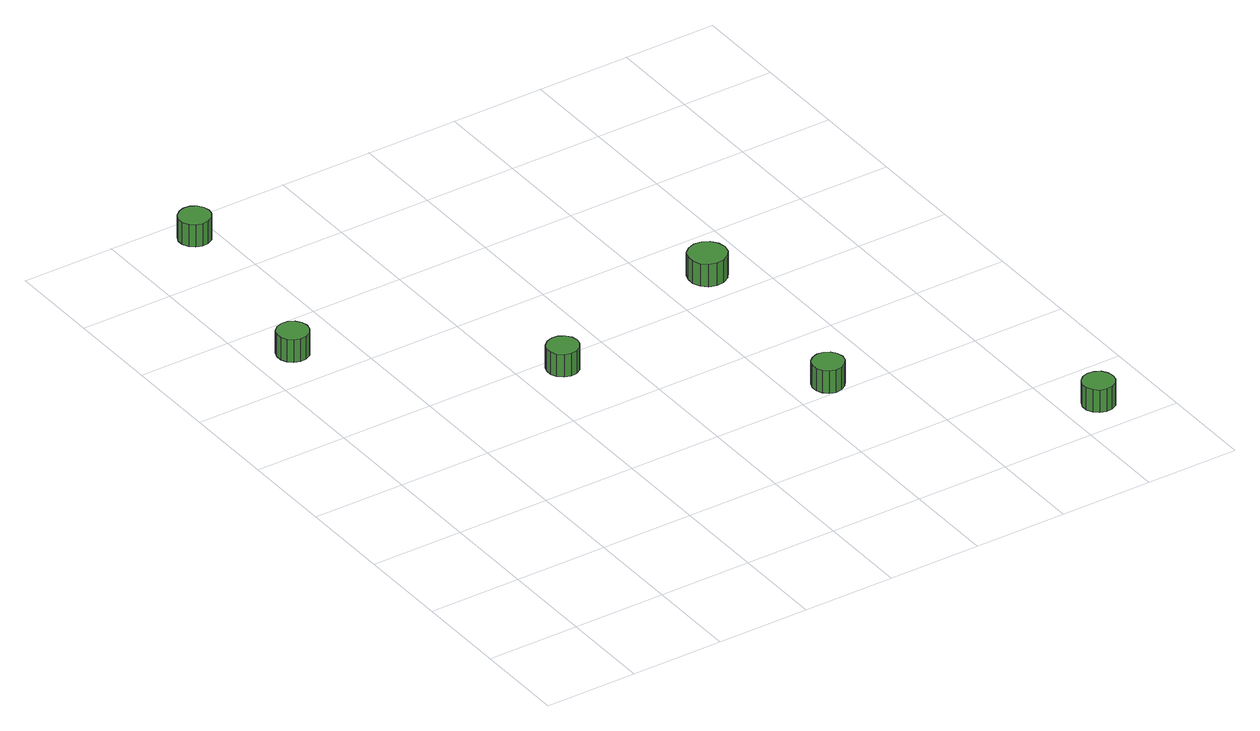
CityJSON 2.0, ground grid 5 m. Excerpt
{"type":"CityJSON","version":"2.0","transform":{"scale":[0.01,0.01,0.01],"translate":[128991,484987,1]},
"CityObjects":{
"tree1":{"type":"SolitaryVegetationObject","attributes":{"function":"something"},"geometry":[{"type":"MultiSurface","lod":"1","boundaries":[[[0,1,2,3,4,5,6,7,8,9,10,11,12,13,14]],[[15,16,17,18,19,20,21,22,23,24,25,26,27,28,29]],[[0,29,28,1]],[[1,28,27,2]],[[2,27,26,3]],[[3,26,25,4]],[[4,25,24,5]],[[5,24,23,6]],[[6,23,22,7]],[[7,22,21,8]],[[8,21,20,9]],[[9,20,19,10]],[[10,19,18,11]],[[11,18,17,12]],[[12,17,16,13]],[[13,16,15,14]],[[14,15,29,0]]]}]},
"tree2":{"type":"SolitaryVegetationObject","attributes":{"function":"something"},"geometry":[{"type":"MultiSurface","lod":"1","boundaries":[[[30,31,32,33,34,35,36,37,38,39,40,41,42,43,44]],[[45,46,47,48,49,50,51,52,53,54,55,56,57,58,59]],[[30,59,58,31]],[[31,58,57,32]],[[32,57,56,33]],[[33,56,55,34]],[[34,55,54,35]],[[35,54,53,36]],[[36,53,52,37]],[[37,52,51,38]],[[38,51,50,39]],[[39,50,49,40]],[[40,49,48,41]],[[41,48,47,42]],[[42,47,46,43]],[[43,46,45,44]],[[44,45,59,30]]]}]},
"tree3":{"type":"SolitaryVegetationObject","attributes":{"function":"something"},"geometry":[{"type":"MultiSurface","lod":"1","boundaries":[[[60,61,62,63,64,65,66,67,68,69,70,71,72,73,74]],[[75,76,77,78,79,80,81,82,83,84,85,86,87,88,89]],[[60,89,88,61]],[[61,88,87,62]],[[62,87,86,63]],[[63,86,85,64]],[[64,85,84,65]],[[65,84,83,66]],[[66,83,82,67]],[[67,82,81,68]],[[68,81,80,69]],[[69,80,79,70]],[[70,79,78,71]],[[71,78,77,72]],[[72,77,76,73]],[[73,76,75,74]],[[74,75,89,60]]]}]},
"tree4":{"type":"SolitaryVegetationObject","attributes":{"function":"something"},"geometry":[{"type":"MultiSurface","lod":"1","boundaries":[[[90,91,92,93,94,95,96,97,98,99,100,101,102,103,104]],[[105,106,107,108,109,110,111,112,113,114,115,116,117,118,119]],[[90,119,118,91]],[[91,118,117,92]],[[92,117,116,93]],[[93,116,115,94]],[[94,115,114,95]],[[95,114,113,96]],[[96,113,112,97]],[[97,112,111,98]],[[98,111,110,99]],[[99,110,109,100]],[[100,109,108,101]],[[101,108,107,102]],[[102,107,106,103]],[[103,106,105,104]],[[104,105,119,90]]]}]},
"tree5":{"type":"SolitaryVegetationObject","attributes":{"function":"something"},"geometry":[{"type":"MultiSurface","lod":"1","boundaries":[[[120,121,122,123,124,125,126,127,128,129,130,131,132,133,134]],[[135,136,137,138,139,140,141,142,143,144,145,146,147,148,149]],[[120,149,148,121]],[[121,148,147,122]],[[122,147,146,123]],[[123,146,145,124]],[[124,145,144,125]],[[125,144,143,126]],[[126,143,142,127]],[[127,142,141,128]],[[128,141,140,129]],[[129,140,139,130]],[[130,139,138,131]],[[131,138,137,132]],[[132,137,136,133]],[[133,136,135,134]],[[134,135,149,120]]]}]},
"tree6":{"type":"SolitaryVegetationObject","attributes":{"function":"something"},"geometry":[{"type":"MultiSurface","lod":"1","boundaries":[[[150,151,152,153,154,155,156,157,158,159,160,161,162,163,164]],[[165,166,167,168,169,170,171,172,173,174,175,176,177,178,179]],[[150,179,178,151]],[[151,178,177,152]],[[152,177,176,153]],[[153,176,175,154]],[[154,175,174,155]],[[155,174,173,156]],[[156,173,172,157]],[[157,172,171,158]],[[158,171,170,159]],[[159,170,169,160]],[[160,169,168,161]],[[161,168,167,162]],[[162,167,166,163]],[[163,166,165,164]],[[164,165,179,150]]]}]}
},
"vertices":[
[263,2701,176],[256,2735,176],[235,2763,176],[205,2781,176],[170,2784,176],[137,2773,176],[111,2750,176],[97,2718,176],[97,2683,176],[111,2651,176],[137,2628,176],[170,2617,176],[205,2621,176],[235,2638,176],[256,2666,176],[256,2666,47],[235,2638,47],[205,2621,47],[170,2617,47],[137,2628,47],[111,2651,47],[97,2683,47],[97,2718,47],[111,2750,47],[137,2773,47],[170,2784,47],[205,2781,47],[235,2763,47],[256,2735,47],[263,2701,47],
[474,3857,133],[466,3891,133],[446,3919,133],[416,3937,133],[381,3940,133],[348,3929,133],[322,3906,133],[307,3874,133],[307,3839,133],[322,3807,133],[348,3784,133],[381,3773,133],[416,3777,133],[446,3794,133],[466,3823,133],[466,3823,4],[446,3794,4],[416,3777,4],[381,3773,4],[348,3784,4],[322,3807,4],[307,3839,4],[307,3874,4],[322,3906,4],[348,3929,4],[381,3940,4],[416,3937,4],[446,3919,4],[466,3891,4],[474,3857,4],
[1253,1839,196],[1246,1873,196],[1226,1901,196],[1195,1919,196],[1161,1922,196],[1127,1911,196],[1101,1888,196],[1087,1856,196],[1087,1821,196],[1101,1789,196],[1127,1766,196],[1161,1755,196],[1195,1759,196],[1226,1776,196],[1246,1805,196],[1246,1805,67],[1226,1776,67],[1195,1759,67],[1161,1755,67],[1127,1766,67],[1101,1789,67],[1087,1821,67],[1087,1856,67],[1101,1888,67],[1127,1911,67],[1161,1922,67],[1195,1919,67],[1226,1901,67],[1246,1873,67],[1253,1839,67],
[2230,999,200],[2223,1033,200],[2202,1061,200],[2172,1079,200],[2137,1083,200],[2104,1072,200],[2078,1048,200],[2064,1016,200],[2064,982,200],[2078,950,200],[2104,926,200],[2137,915,200],[2172,919,200],[2202,937,200],[2223,965,200],[2223,965,71],[2202,937,71],[2172,919,71],[2137,915,71],[2104,926,71],[2078,950,71],[2064,982,71],[2064,1016,71],[2078,1048,71],[2104,1072,71],[2137,1083,71],[2172,1079,71],[2202,1061,71],[2223,1033,71],[2230,999,71],
[2342,2178,149],[2333,2219,149],[2309,2253,149],[2272,2274,149],[2230,2279,149],[2190,2266,149],[2159,2238,149],[2142,2199,149],[2142,2157,149],[2159,2118,149],[2190,2090,149],[2230,2077,149],[2272,2082,149],[2309,2103,149],[2333,2137,149],[2333,2137,20],[2309,2103,20],[2272,2082,20],[2230,2077,20],[2190,2090,20],[2159,2118,20],[2142,2157,20],[2142,2199,20],[2159,2238,20],[2190,2266,20],[2230,2279,20],[2272,2274,20],[2309,2253,20],[2333,2219,20],[2342,2178,20],
[3206,115,211],[3199,149,211],[3179,177,211],[3148,195,211],[3114,198,211],[3080,188,211],[3055,164,211],[3040,132,211],[3040,97,211],[3055,66,211],[3080,42,211],[3114,31,211],[3148,35,211],[3179,52,211],[3199,81,211],[3199,81,82],[3179,52,82],[3148,35,82],[3114,31,82],[3080,42,82],[3055,66,82],[3040,97,82],[3040,132,82],[3055,164,82],[3080,188,82],[3114,198,82],[3148,195,82],[3179,177,82],[3199,149,82],[3206,115,82]
]}
